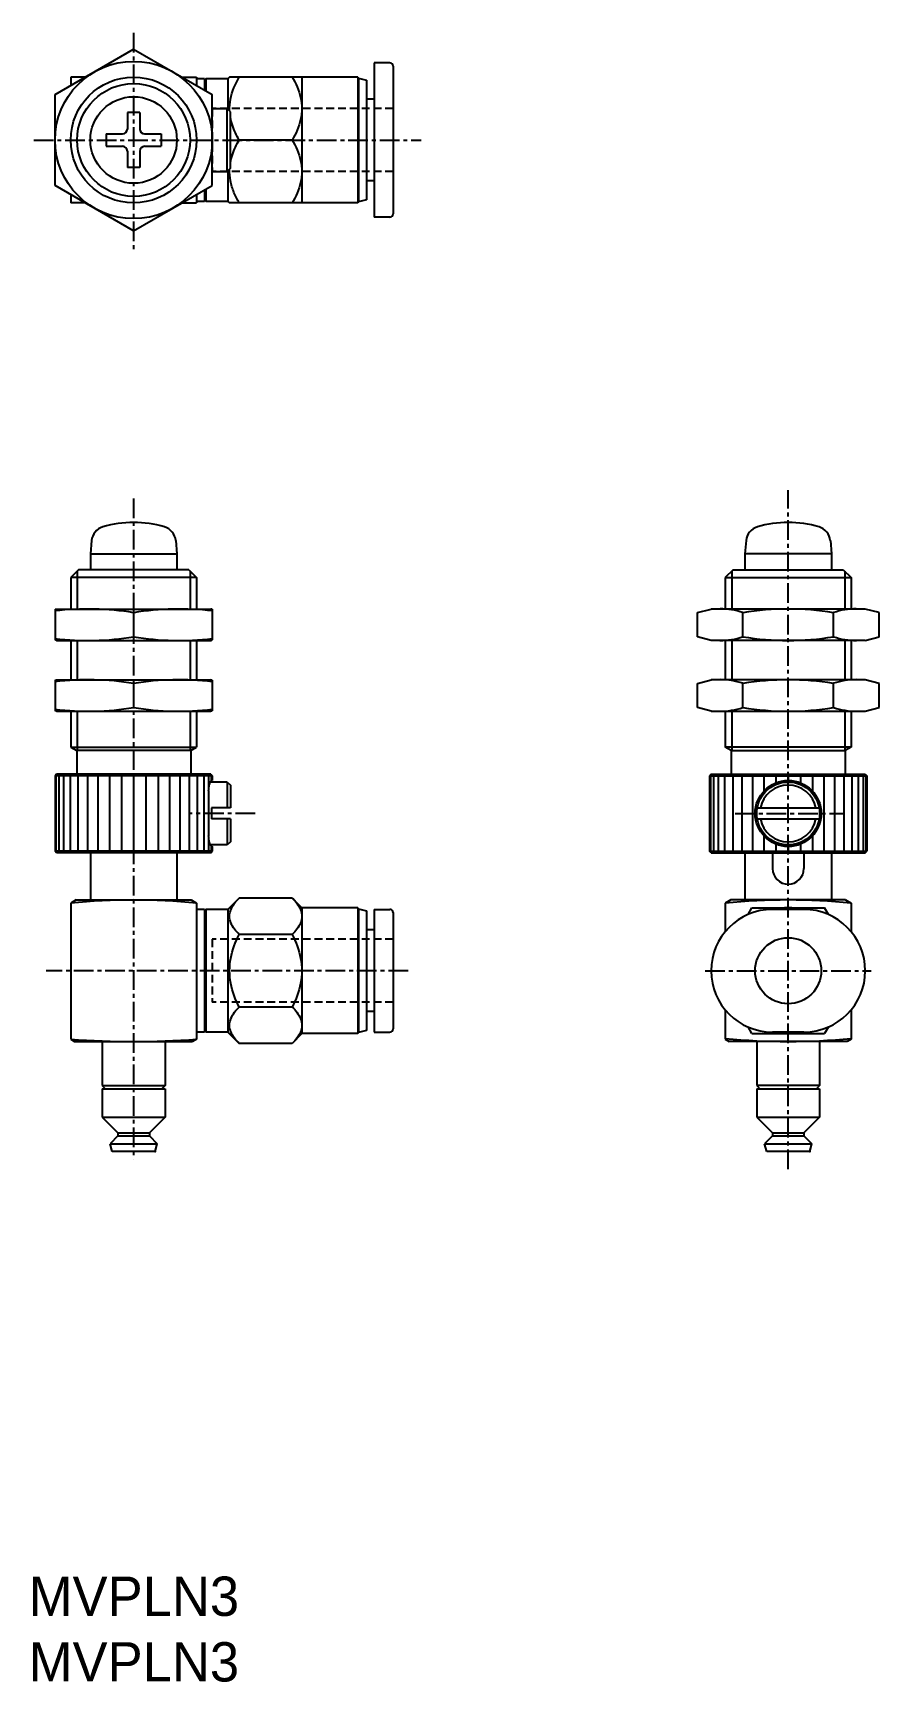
# Model space of a CAD drawing. Extents: x -250 to -197, y -7 to 98.
import ezdxf

# ---------------------------------------------------------------- set-up
doc = ezdxf.new("R2010")
doc.units = 0
doc.linetypes.add('CENTER', pattern=[2, 1.25, -0.25, 0.25, -0.25])
doc.linetypes.add('DASHED', pattern=[0.75, 0.5, -0.25])
doc.layers.get('0').update_dxf_attribs({"linetype": 'CONTINUOUS'})
doc.layers.add('CENTER', color=1, linetype='CENTER')

msp = doc.modelspace()

# ---------------------------------------------------------------- linework, layer by layer
at = {"color": 7, "linetype": 'CONTINUOUS'}
for p, q in [((-248.93, 94.04), (-243.93, 96.92)), ((-243.93, 96.92), (-238.93, 94.04)), ((-228.63, 96.05), (-228.63, 86.25)), ((-227.63, 96.05), (-228.63, 96.05)), ((-227.43, 95.85), (-227.43, 86.45)), ((-247, 95.15), (-247.93, 95.15)), ((-247.93, 95.15), (-247.93, 94.61)), ((-240.86, 95.15), (-239.93, 95.15)), ((-239.93, 95.15), (-239.93, 94.61)), ((-239.43, 95.05), (-239.93, 95.05)), ((-239.33, 95.05), (-239.43, 94.95)), ((-239.43, 95.05), (-239.43, 94.32)), ((-239.33, 95.05), (-239.33, 94.27)), ((-237.93, 95.05), (-239.33, 95.05)), ((-237.83, 95.15), (-237.93, 95.05)), ((-237.93, 95.05), (-237.93, 93.1)), ((-229.67, 95.15), (-237.83, 95.15)), ((-233.23, 95.15), (-233.23, 87.15)), ((-229.67, 95.15), (-229.67, 87.15)), ((-229.67, 95.15), (-229.63, 95.08)), ((-229.63, 95.08), (-229.63, 87.21)), ((-229.63, 95.08), (-229.13, 94.95)), ((-229.13, 94.95), (-229.13, 87.35)), ((-248.93, 88.26), (-248.93, 94.04)), ((-238.93, 88.26), (-238.93, 94.04)), ((-228.63, 93.75), (-229.13, 93.75)), ((-244.33, 92.9), (-244.33, 91.85)), ((-243.53, 92.9), (-244.33, 92.9)), ((-243.53, 92.9), (-243.53, 91.85)), ((-238.93, 93.15), (-237.98, 93.15)), ((-237.98, 89.15), (-237.98, 93.15)), ((-237.78, 92.95), (-237.98, 93.15)), ((-237.78, 89.35), (-237.78, 92.95)), ((-245.68, 91.55), (-244.63, 91.55)), ((-245.68, 91.55), (-245.68, 90.75)), ((-243.23, 91.55), (-242.18, 91.55)), ((-242.18, 91.55), (-242.18, 90.75)), ((-245.68, 90.75), (-244.63, 90.75)), ((-244.33, 90.45), (-244.33, 89.4)), ((-243.53, 90.45), (-243.53, 89.4)), ((-243.23, 90.75), (-242.18, 90.75)), ((-233.85, 91.15), (-237.21, 91.15)), ((-243.53, 89.4), (-244.33, 89.4)), ((-238.93, 89.15), (-237.98, 89.15)), ((-237.78, 89.35), (-237.98, 89.15)), ((-237.93, 89.2), (-237.93, 87.25)), ((-243.93, 85.38), (-248.93, 88.26)), ((-243.93, 85.38), (-238.93, 88.26)), ((-228.63, 88.55), (-229.13, 88.55)), ((-247.93, 87.68), (-247.93, 87.15)), ((-247, 87.15), (-247.93, 87.15)), ((-240.86, 87.15), (-239.93, 87.15)), ((-239.93, 87.68), (-239.93, 87.15)), ((-239.43, 87.25), (-239.93, 87.25)), ((-239.43, 87.97), (-239.43, 87.25)), ((-239.33, 87.25), (-239.43, 87.35)), ((-239.33, 88.03), (-239.33, 87.25)), ((-237.93, 87.25), (-239.33, 87.25)), ((-237.93, 87.25), (-237.83, 87.15)), ((-229.67, 87.15), (-237.83, 87.15)), ((-229.63, 87.21), (-229.67, 87.15)), ((-229.13, 87.35), (-229.63, 87.21)), ((-227.63, 86.25), (-228.63, 86.25)), ((-246.61, 65.68), (-246.68, 64.83)), ((-241.25, 65.68), (-241.18, 64.83)), ((-204.98, 65.68), (-205.06, 64.83)), ((-199.63, 65.68), (-199.56, 64.83)), ((-246.68, 64.83), (-241.18, 64.83)), ((-246.68, 64.83), (-246.68, 63.83)), ((-241.18, 64.83), (-241.18, 63.83)), ((-199.56, 64.83), (-205.06, 64.83)), ((-205.06, 64.83), (-205.06, 63.83)), ((-199.56, 64.83), (-199.56, 63.83)), ((-247.43, 63.83), (-247.93, 63.33)), ((-239.93, 63.33), (-247.93, 63.33)), ((-247.93, 63.33), (-247.93, 61.33)), ((-247.52, 63.74), (-247.52, 61.33)), ((-240.43, 63.83), (-247.43, 63.83)), ((-240.43, 63.83), (-239.93, 63.33)), ((-240.34, 63.74), (-240.34, 61.33)), ((-239.93, 63.33), (-239.93, 61.33)), ((-205.81, 63.83), (-206.31, 63.33)), ((-206.31, 63.33), (-198.31, 63.33)), ((-206.31, 63.33), (-206.31, 61.33)), ((-205.9, 63.74), (-205.9, 61.33)), ((-205.81, 63.83), (-198.81, 63.83)), ((-198.81, 63.83), (-198.31, 63.33)), ((-198.71, 63.74), (-198.71, 61.33)), ((-198.31, 63.33), (-198.31, 61.33)), ((-248.93, 61.31), (-248.83, 61.33)), ((-248.93, 61.31), (-248.93, 59.36)), ((-248.83, 61.33), (-239.03, 61.33)), ((-243.93, 61.1), (-243.93, 59.57)), ((-238.93, 61.31), (-239.03, 61.33)), ((-238.93, 61.31), (-238.93, 59.36)), ((-208.08, 61.1), (-207.21, 61.33)), ((-208.08, 59.57), (-208.08, 61.1)), ((-197.41, 61.33), (-207.21, 61.33)), ((-205.19, 59.57), (-205.19, 61.1)), ((-199.42, 59.57), (-199.42, 61.1)), ((-196.53, 61.1), (-197.41, 61.33)), ((-196.53, 59.57), (-196.53, 61.1)), ((-248.83, 59.33), (-248.93, 59.36)), ((-248.83, 59.33), (-239.03, 59.33)), ((-247.93, 59.33), (-247.93, 56.83)), ((-247.52, 59.33), (-247.52, 56.83)), ((-240.34, 59.33), (-240.34, 56.83)), ((-239.93, 59.33), (-239.93, 56.83)), ((-239.03, 59.33), (-238.93, 59.36)), ((-207.21, 59.33), (-208.08, 59.57)), ((-197.41, 59.33), (-207.21, 59.33)), ((-206.31, 59.33), (-206.31, 56.83)), ((-205.9, 59.33), (-205.9, 56.83)), ((-198.71, 59.33), (-198.71, 56.83)), ((-198.31, 59.33), (-198.31, 56.83)), ((-197.41, 59.33), (-196.53, 59.57)), ((-248.93, 56.81), (-248.83, 56.83)), ((-248.93, 56.81), (-248.93, 54.86)), ((-248.83, 56.83), (-239.03, 56.83)), ((-238.93, 56.81), (-239.03, 56.83)), ((-238.93, 56.81), (-238.93, 54.86)), ((-208.08, 56.6), (-207.21, 56.83)), ((-197.41, 56.83), (-207.21, 56.83)), ((-196.53, 56.6), (-197.41, 56.83)), ((-243.93, 56.6), (-243.93, 55.07)), ((-208.08, 55.07), (-208.08, 56.6)), ((-205.19, 55.07), (-205.19, 56.6)), ((-199.42, 55.07), (-199.42, 56.6)), ((-196.53, 55.07), (-196.53, 56.6)), ((-248.83, 54.83), (-248.93, 54.86)), ((-248.83, 54.83), (-239.03, 54.83)), ((-247.93, 54.83), (-247.93, 52.55)), ((-247.52, 54.83), (-247.52, 52.33)), ((-240.34, 54.83), (-240.34, 52.33)), ((-239.93, 54.83), (-239.93, 52.55)), ((-239.03, 54.83), (-238.93, 54.86)), ((-207.21, 54.83), (-208.08, 55.07)), ((-207.21, 54.83), (-197.41, 54.83)), ((-206.31, 54.83), (-206.31, 52.55)), ((-205.9, 54.83), (-205.9, 52.33)), ((-198.71, 54.83), (-198.71, 52.33)), ((-198.31, 54.83), (-198.31, 52.55)), ((-197.41, 54.83), (-196.53, 55.07)), ((-247.93, 52.55), (-239.93, 52.55)), ((-247.93, 52.55), (-247.55, 52.33)), ((-240.3, 52.33), (-239.93, 52.55)), ((-198.31, 52.55), (-206.31, 52.55)), ((-205.93, 52.33), (-206.31, 52.55)), ((-198.31, 52.55), (-198.68, 52.33)), ((-240.3, 52.33), (-247.55, 52.33)), ((-247.55, 52.33), (-247.55, 50.83)), ((-240.3, 52.33), (-240.3, 50.83)), ((-205.93, 52.33), (-198.68, 52.33)), ((-205.93, 52.33), (-205.93, 50.83)), ((-198.68, 52.33), (-198.68, 50.83)), ((-248.83, 50.83), (-248.93, 50.73)), ((-238.93, 50.73), (-248.93, 50.73)), ((-248.93, 50.73), (-248.93, 45.93)), ((-248.87, 50.73), (-248.87, 45.93)), ((-239.03, 50.83), (-248.83, 50.83)), ((-248.68, 50.73), (-248.68, 45.93)), ((-248.38, 50.73), (-248.38, 45.93)), ((-247.97, 50.73), (-247.97, 45.93)), ((-247.47, 50.73), (-247.47, 45.93)), ((-246.87, 50.73), (-246.87, 45.93)), ((-246.2, 50.73), (-246.2, 45.93)), ((-245.47, 50.73), (-245.47, 45.93)), ((-244.71, 50.73), (-244.71, 45.93)), ((-243.93, 50.73), (-243.93, 45.93)), ((-243.15, 50.73), (-243.15, 45.93)), ((-242.38, 50.73), (-242.38, 45.93)), ((-241.66, 50.73), (-241.66, 45.93)), ((-240.99, 50.73), (-240.99, 45.93)), ((-240.39, 50.73), (-240.39, 45.93)), ((-239.88, 50.73), (-239.88, 45.93)), ((-239.47, 50.73), (-239.47, 45.93)), ((-239.17, 50.73), (-239.17, 49.88)), ((-237.98, 50.33), (-239.06, 50.33)), ((-239.03, 50.83), (-238.93, 50.73)), ((-238.99, 50.73), (-238.99, 50.41)), ((-238.93, 50.73), (-238.93, 50.43)), ((-237.98, 50.33), (-237.78, 50.13)), ((-237.98, 50.33), (-237.98, 48.68)), ((-207.21, 50.83), (-207.31, 50.73)), ((-207.31, 50.73), (-197.31, 50.73)), ((-207.31, 50.73), (-207.31, 45.93)), ((-207.25, 50.73), (-207.25, 45.93)), ((-207.21, 50.83), (-197.41, 50.83)), ((-207.06, 50.73), (-207.06, 45.93)), ((-206.76, 50.73), (-206.76, 45.93)), ((-206.35, 50.73), (-206.35, 45.93)), ((-205.84, 50.73), (-205.84, 45.93)), ((-205.25, 50.73), (-205.25, 45.93)), ((-204.58, 50.73), (-204.58, 45.93)), ((-203.85, 50.73), (-203.85, 49.76)), ((-203.09, 50.73), (-203.09, 50.28)), ((-202.31, 50.73), (-202.31, 50.43)), ((-201.53, 50.73), (-201.53, 50.28)), ((-200.76, 50.73), (-200.76, 49.76)), ((-200.04, 50.73), (-200.04, 45.93)), ((-199.37, 50.73), (-199.37, 45.93)), ((-198.77, 50.73), (-198.77, 45.93)), ((-198.26, 50.73), (-198.26, 45.93)), ((-197.85, 50.73), (-197.85, 45.93)), ((-197.55, 50.73), (-197.55, 45.93)), ((-197.41, 50.83), (-197.31, 50.73)), ((-197.37, 50.73), (-197.37, 45.93)), ((-197.31, 50.73), (-197.31, 45.93)), ((-239.18, 49.74), (-239.18, 46.93)), ((-237.78, 50.13), (-237.78, 48.68)), ((-237.78, 48.68), (-238.98, 48.68)), ((-238.98, 48.68), (-238.98, 47.98)), ((-204.28, 48.68), (-200.34, 48.68)), ((-237.78, 47.98), (-238.98, 47.98)), ((-237.98, 47.98), (-237.98, 46.33)), ((-237.78, 47.98), (-237.78, 46.53)), ((-204.28, 47.98), (-200.34, 47.98)), ((-239.17, 46.79), (-239.17, 45.93)), ((-237.98, 46.33), (-239.06, 46.33)), ((-238.99, 46.25), (-238.99, 45.93)), ((-238.93, 46.23), (-238.93, 45.93)), ((-237.78, 46.53), (-237.98, 46.33)), ((-203.85, 46.91), (-203.85, 45.93)), ((-203.09, 46.38), (-203.09, 45.93)), ((-202.31, 46.23), (-202.31, 45.93)), ((-201.53, 46.38), (-201.53, 45.93)), ((-200.76, 46.91), (-200.76, 45.93)), ((-238.93, 45.93), (-248.93, 45.93)), ((-248.83, 45.83), (-248.93, 45.93)), ((-239.03, 45.83), (-248.83, 45.83)), ((-246.68, 45.83), (-246.68, 42.83)), ((-241.18, 45.83), (-241.18, 42.83)), ((-239.03, 45.83), (-238.93, 45.93)), ((-207.31, 45.93), (-197.31, 45.93)), ((-207.21, 45.83), (-207.31, 45.93)), ((-207.21, 45.83), (-197.41, 45.83)), ((-205.06, 45.83), (-205.06, 42.83)), ((-203.31, 45.83), (-203.31, 44.83)), ((-201.31, 45.83), (-201.31, 44.83)), ((-199.56, 45.83), (-199.56, 42.83)), ((-197.41, 45.83), (-197.31, 45.93)), ((-247.58, 42.83), (-247.93, 42.63)), ((-247.93, 42.63), (-247.93, 33.98)), ((-247.58, 42.83), (-240.28, 42.83)), ((-240.28, 42.83), (-239.93, 42.63)), ((-239.93, 42.63), (-239.93, 33.98)), ((-239.43, 42.23), (-239.93, 42.23)), ((-239.33, 42.23), (-239.43, 42.13)), ((-239.43, 42.23), (-239.43, 34.43)), ((-237.93, 42.23), (-239.33, 42.23)), ((-239.33, 42.23), (-239.33, 34.43)), ((-237.21, 42.95), (-237.93, 42.23)), ((-237.93, 42.23), (-237.93, 34.43)), ((-233.85, 42.95), (-237.21, 42.95)), ((-233.85, 42.95), (-233.23, 42.33)), ((-229.67, 42.33), (-233.23, 42.33)), ((-233.23, 42.33), (-233.23, 34.33)), ((-229.67, 42.33), (-229.63, 42.27)), ((-229.67, 42.33), (-229.67, 34.33)), ((-229.63, 42.27), (-229.13, 42.13)), ((-229.63, 42.27), (-229.63, 34.4)), ((-229.13, 42.13), (-229.13, 34.53)), ((-228.63, 42.23), (-227.63, 42.23)), ((-228.63, 42.23), (-228.63, 34.43)), ((-227.43, 42.03), (-227.43, 34.63)), ((-205.96, 42.83), (-206.31, 42.63)), ((-206.31, 42.63), (-206.31, 40.83)), ((-198.66, 42.83), (-205.96, 42.83)), ((-204.86, 41.91), (-204.62, 42.33)), ((-204.62, 42.33), (-200, 42.33)), ((-201.31, 42.23), (-203.31, 42.23)), ((-199.75, 41.91), (-200, 42.33)), ((-198.66, 42.83), (-198.31, 42.63)), ((-198.31, 42.63), (-198.31, 40.83)), ((-228.63, 40.93), (-229.13, 40.93)), ((-233.85, 40.64), (-237.21, 40.64)), ((-233.85, 36.02), (-237.21, 36.02)), ((-228.63, 35.73), (-229.13, 35.73)), ((-206.31, 35.84), (-206.31, 33.98)), ((-198.31, 35.84), (-198.31, 33.98)), ((-204.62, 34.33), (-204.86, 34.76)), ((-199.75, 34.76), (-200, 34.33)), ((-247.93, 33.98), (-247.68, 33.83)), ((-247.68, 33.83), (-240.18, 33.83)), ((-245.93, 33.83), (-245.93, 31.03)), ((-241.93, 33.83), (-241.93, 31.03)), ((-239.93, 33.98), (-240.18, 33.83)), ((-239.43, 34.43), (-239.93, 34.43)), ((-239.33, 34.43), (-239.43, 34.53)), ((-237.93, 34.43), (-239.33, 34.43)), ((-237.93, 34.43), (-237.21, 33.71)), ((-233.85, 33.71), (-237.21, 33.71)), ((-233.23, 34.33), (-233.85, 33.71)), ((-229.67, 34.33), (-233.23, 34.33)), ((-229.63, 34.4), (-229.67, 34.33)), ((-229.13, 34.53), (-229.63, 34.4)), ((-228.63, 34.43), (-227.63, 34.43)), ((-206.31, 33.98), (-206.06, 33.83)), ((-198.56, 33.83), (-206.06, 33.83)), ((-204.62, 34.33), (-200, 34.33)), ((-204.31, 33.83), (-204.31, 31.03)), ((-201.31, 34.43), (-203.31, 34.43)), ((-200.31, 33.83), (-200.31, 31.03)), ((-198.31, 33.98), (-198.56, 33.83)), ((-245.93, 31.03), (-241.93, 31.03)), ((-245.93, 31.03), (-245.73, 30.83)), ((-245.93, 30.83), (-241.93, 30.83)), ((-245.93, 30.83), (-245.93, 29.03)), ((-241.93, 31.03), (-242.13, 30.83)), ((-241.93, 30.83), (-241.93, 29.03)), ((-204.31, 31.03), (-204.11, 30.83)), ((-200.31, 31.03), (-204.31, 31.03)), ((-204.31, 30.83), (-204.31, 29.03)), ((-204.31, 30.83), (-200.31, 30.83)), ((-200.31, 31.03), (-200.51, 30.83)), ((-200.31, 30.83), (-200.31, 29.03)), ((-245.93, 29.03), (-244.93, 28.03)), ((-245.93, 29.03), (-241.93, 29.03)), ((-241.93, 29.03), (-242.93, 28.03)), ((-204.31, 29.03), (-203.31, 28.03)), ((-204.31, 29.03), (-200.31, 29.03)), ((-200.31, 29.03), (-201.31, 28.03)), ((-244.93, 27.83), (-245.43, 27.33)), ((-245.43, 27.33), (-242.43, 27.33)), ((-245.3, 26.83), (-245.43, 27.33)), ((-244.93, 28.03), (-244.93, 27.83)), ((-244.93, 28.03), (-242.93, 28.03)), ((-244.93, 27.83), (-242.93, 27.83)), ((-242.93, 28.03), (-242.93, 27.83)), ((-242.93, 27.83), (-242.43, 27.33)), ((-242.56, 26.83), (-242.43, 27.33)), ((-203.31, 27.83), (-203.81, 27.33)), ((-203.81, 27.33), (-200.81, 27.33)), ((-203.67, 26.83), (-203.81, 27.33)), ((-203.31, 28.03), (-201.31, 28.03)), ((-203.31, 28.03), (-203.31, 27.83)), ((-203.31, 27.83), (-201.31, 27.83)), ((-201.31, 28.03), (-201.31, 27.83)), ((-201.31, 27.83), (-200.81, 27.33)), ((-200.94, 26.83), (-200.81, 27.33)), ((-242.56, 26.83), (-245.3, 26.83)), ((-200.94, 26.83), (-203.67, 26.83))]:
    msp.add_line(p, q, dxfattribs=at)
at = {"color": 3, "linetype": 'DASHED'}
for p, q in [((-227.43, 93.15), (-238.93, 93.15)), ((-238.93, 93.15), (-238.93, 89.15)), ((-227.43, 89.15), (-238.93, 89.15)), ((-227.43, 40.33), (-238.93, 40.33)), ((-238.93, 40.33), (-238.93, 36.33)), ((-227.43, 36.33), (-238.93, 36.33))]:
    msp.add_line(p, q, dxfattribs=at)
at = {"color": 7, "linetype": 'CONTINUOUS'}
for points in [[(-237.83, 93, -0.060362), (-237.77, 93.75, -0.049135), (-237.55, 94.47, -0.042059), (-237.21, 95.15)], [(-233.85, 95.15, -0.083558), (-233.31, 93.85, -0.112973), (-233.31, 92.45, -0.083557), (-233.85, 91.15)], [(-237.21, 91.15, -0.028429), (-237.46, 91.61, -0.031018), (-237.65, 92.09, -0.035266), (-237.78, 92.6)], [(-237.78, 89.7, -0.035379), (-237.65, 90.21, -0.031062), (-237.46, 90.69, -0.028476), (-237.21, 91.15)], [(-233.85, 91.15, -0.083558), (-233.31, 89.85, -0.112973), (-233.31, 88.45, -0.083557), (-233.85, 87.15)], [(-237.21, 87.15, -0.042112), (-237.55, 87.82, -0.049114), (-237.77, 88.55, -0.060422), (-237.83, 89.3)], [(-238.93, 50.43, 0.024519), (-238.95, 50.43, 0.024519), (-238.98, 50.42, 0.024519), (-239, 50.4, 0.024519), (-239.03, 50.38, 0.024519), (-239.05, 50.35, 0.024519), (-239.07, 50.32, 0.024519), (-239.09, 50.27, 0.024519), (-239.11, 50.23, 0.024519), (-239.12, 50.18, 0.024519), (-239.14, 50.12, 0.024519), (-239.15, 50.07, 0.024519), (-239.16, 50, 0.024519), (-239.17, 49.94, 0.024519), (-239.17, 49.87, 0.024519), (-239.18, 49.81, 0.024519), (-239.18, 49.74, -1)], [(-239.18, 46.93, 0.024549), (-239.18, 46.86, 0.024549), (-239.17, 46.79, 0.024549), (-239.17, 46.73, 0.024549), (-239.16, 46.66, 0.024549), (-239.15, 46.6, 0.024549), (-239.14, 46.54, 0.024549), (-239.12, 46.49, 0.024549), (-239.11, 46.44, 0.024549), (-239.09, 46.39, 0.024549), (-239.07, 46.35, 0.024549), (-239.05, 46.32, 0.024549), (-239.03, 46.29, 0.024549), (-239, 46.26, 0.024549), (-238.98, 46.25, 0.024549), (-238.95, 46.24, 0.024549), (-238.93, 46.23, -1)], [(-237.21, 40.64, -0.103303), (-237.74, 41.36, -0.216614), (-237.74, 42.23, -0.103322), (-237.21, 42.95)], [(-233.85, 42.95, -0.103303), (-233.32, 42.23, -0.216612), (-233.32, 41.36, -0.103324), (-233.85, 40.64)], [(-237.21, 36.02, -0.076015), (-237.75, 37.53, -0.096024), (-237.75, 39.13, -0.076034), (-237.21, 40.64)], [(-233.85, 40.64, -0.076015), (-233.31, 39.13, -0.096024), (-233.31, 37.53, -0.076034), (-233.85, 36.02)], [(-237.21, 33.71, -0.103302), (-237.74, 34.43, -0.216614), (-237.74, 35.3, -0.103323), (-237.21, 36.02)], [(-233.85, 36.02, -0.103302), (-233.32, 35.3, -0.216614), (-233.32, 34.43, -0.103323), (-233.85, 33.71)]]:
    msp.add_lwpolyline(points, format="xyb", dxfattribs=at)
for centre, radius in [((-243.93, 91.15), 5), ((-243.93, 91.15), 4), ((-243.93, 91.15), 3.59), ((-243.93, 91.15), 2.75), ((-202.31, 48.33), 2.1), ((-202.31, 48.33), 2), ((-202.31, 38.33), 2.1)]:
    msp.add_circle(centre, radius, dxfattribs=at)
for centre, radius, start, end in [((-227.63, 95.85), 0.2, 0, 90), ((-244.63, 91.85), 0.3, 270, 0), ((-243.23, 91.85), 0.3, 180, 270), ((-244.63, 90.45), 0.3, 0, 90), ((-243.23, 90.45), 0.3, 90, 180), ((-227.63, 86.45), 0.2, 270, 0), ((-245.61, 65.59), 1, 106.2571, 175.0001), ((-243.93, 59.83), 7, 90, 106.257), ((-243.93, 59.83), 7, 73.743, 90), ((-242.25, 65.59), 1, 4.9999, 73.743), ((-203.99, 65.59), 1, 106.2565, 174.9995), ((-202.31, 59.83), 7, 89.9994, 106.2565), ((-202.31, 59.83), 7, 73.7424, 89.9994), ((-200.63, 65.59), 1, 4.9994, 73.7424), ((-246.82, 43.41), 17.92, 80.7293, 96.7728), ((-241.04, 43.41), 17.92, 83.2272, 99.2707), ((-206.64, 56.77), 4.57, 71.5779, 89.9994), ((-202.31, 43.41), 17.92, 80.7288, 99.2701), ((-197.98, 56.77), 4.57, 89.9994, 108.421), ((-246.82, 77.25), 17.92, 263.2272, 279.2707), ((-241.04, 77.25), 17.92, 260.7293, 276.7728), ((-206.64, 63.9), 4.57, 269.8795, 288.421), ((-202.31, 77.25), 17.92, 260.7288, 279.2701), ((-197.98, 63.9), 4.57, 251.5779, 270.1194), ((-246.82, 38.91), 17.92, 80.7293, 96.7728), ((-241.04, 38.91), 17.92, 83.2272, 99.2707), ((-206.64, 52.27), 4.57, 71.5779, 89.9994), ((-202.31, 38.91), 17.92, 80.7288, 99.2701), ((-197.98, 52.27), 4.57, 89.9994, 108.421), ((-246.82, 72.75), 17.92, 263.2272, 279.2707), ((-241.04, 72.75), 17.92, 260.7293, 276.7728), ((-206.64, 59.4), 4.57, 269.8795, 288.421), ((-202.31, 72.75), 17.92, 260.7288, 279.2701), ((-197.98, 59.4), 4.57, 251.5779, 270.1194), ((-202.31, 48.33), 1.8, 11.2117, 168.7872), ((-202.31, 48.33), 1.8, 191.2117, 348.7872), ((-202.31, 44.83), 1, 179.9994, 359.9994), ((-243.93, 3.14), 39.69, 84.216, 95.784), ((-227.63, 42.03), 0.2, 0, 90), ((-203.31, 38.33), 3.9, 89.9995, 269.9994), ((-202.31, 3.14), 39.69, 84.2154, 95.7835), ((-202.31, 38.33), 4, 77.0701, 102.9288), ((-201.31, 38.33), 3.9, 269.9994, 89.9994), ((-227.63, 34.63), 0.2, 270, 0), ((-243.93, 89.33), 55.5, 265.8668, 274.1332), ((-202.31, 73.52), 39.69, 264.2154, 275.7835), ((-202.31, 38.33), 4, 257.0701, 282.9288)]:
    msp.add_arc(centre, radius, start, end, dxfattribs=at)
for p in [(-243.93, 91.15), (-227.43, 91.15), (-243.93, 26.83), (-242.56, 26.83), (-202.31, 26.83), (-200.94, 26.83)]:
    msp.add_point(p, dxfattribs=at)
at = {"layer": 'CENTER', "color": 1, "linetype": 'CENTER'}
for p, q in [((-243.93, 97.96), (-243.93, 84.2)), ((-250.28, 91.15), (-225.64, 91.15)), ((-243.93, 68.36), (-243.93, 26.34)), ((-202.31, 25.72), (-202.31, 68.89)), ((-236.2, 48.33), (-240.39, 48.33)), ((-205.68, 48.33), (-198.76, 48.33)), ((-226.48, 38.33), (-249.5, 38.33)), ((-207.58, 38.33), (-197.03, 38.33))]:
    msp.add_line(p, q, dxfattribs=at)

# ---------------------------------------------------------------- texts
at = {"color": 7, "linetype": 'CONTINUOUS'}
for p in [(-250.6, -2.69), (-250.6, -6.86)]:
    msp.add_text('MVPLN3', height=2.5, dxfattribs=at).set_placement(p)

doc.saveas('drawing.dxf')
